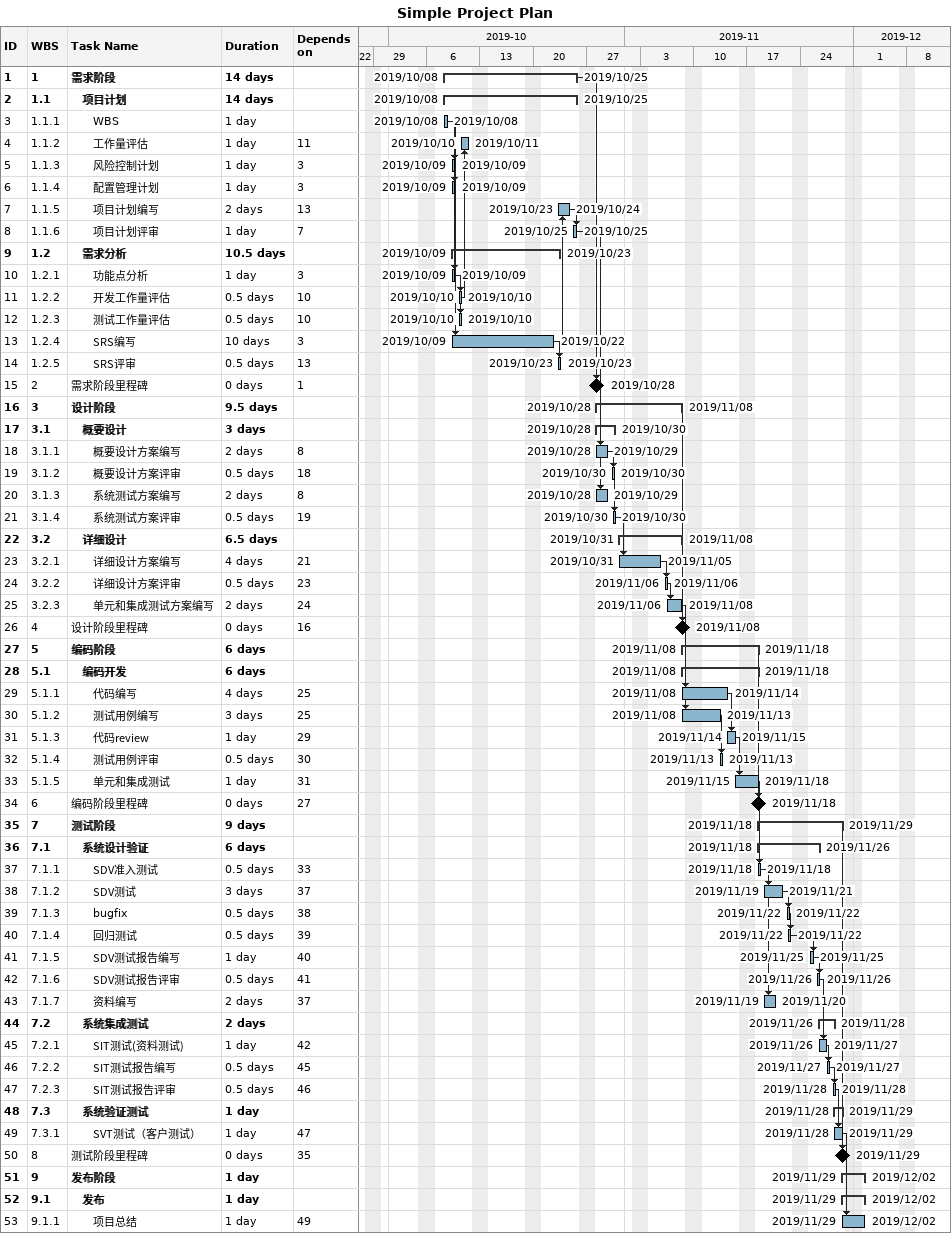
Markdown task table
Simple Project Plan

| ID | WBS | Task | Duration | Start | Finish | Predecessors |
|---|---|---|---|---|---|---|
| 1 | 1 | **需求阶段** | 14d | 2019-10-08 | 2019-10-25 |  |
| 2 | 1.1 | **项目计划** | 14d | 2019-10-08 | 2019-10-25 |  |
| 3 | 1.1.1 | WBS | 1d | 2019-10-08 | 2019-10-08 |  |
| 4 | 1.1.2 | 工作量评估 | 1d | 2019-10-10 | 2019-10-11 | 11 |
| 5 | 1.1.3 | 风险控制计划 | 1d | 2019-10-09 | 2019-10-09 | 3 |
| 6 | 1.1.4 | 配置管理计划 | 1d | 2019-10-09 | 2019-10-09 | 3 |
| 7 | 1.1.5 | 项目计划编写 | 2d | 2019-10-23 | 2019-10-24 | 13 |
| 8 | 1.1.6 | 项目计划评审 | 1d | 2019-10-25 | 2019-10-25 | 7 |
| 9 | 1.2 | **需求分析** | 10.5d | 2019-10-09 | 2019-10-23 |  |
| 10 | 1.2.1 | 功能点分析 | 1d | 2019-10-09 | 2019-10-09 | 3 |
| 11 | 1.2.2 | 开发工作量评估 | 0.5d | 2019-10-10 | 2019-10-10 | 10 |
| 12 | 1.2.3 | 测试工作量评估 | 0.5d | 2019-10-10 | 2019-10-10 | 10 |
| 13 | 1.2.4 | SRS编写 | 10d | 2019-10-09 | 2019-10-22 | 3 |
| 14 | 1.2.5 | SRS评审 | 0.5d | 2019-10-23 | 2019-10-23 | 13 |
| 15 | 2 | 需求阶段里程碑 | 0d | 2019-10-28 | 2019-10-28 | 1 |
| 16 | 3 | **设计阶段** | 9.5d | 2019-10-28 | 2019-11-08 |  |
| 17 | 3.1 | **概要设计** | 3d | 2019-10-28 | 2019-10-30 |  |
| 18 | 3.1.1 | 概要设计方案编写 | 2d | 2019-10-28 | 2019-10-29 | 8 |
| 19 | 3.1.2 | 概要设计方案评审 | 0.5d | 2019-10-30 | 2019-10-30 | 18 |
| 20 | 3.1.3 | 系统测试方案编写 | 2d | 2019-10-28 | 2019-10-29 | 8 |
| 21 | 3.1.4 | 系统测试方案评审 | 0.5d | 2019-10-30 | 2019-10-30 | 19 |
| 22 | 3.2 | **详细设计** | 6.5d | 2019-10-31 | 2019-11-08 |  |
| 23 | 3.2.1 | 详细设计方案编写 | 4d | 2019-10-31 | 2019-11-05 | 21 |
| 24 | 3.2.2 | 详细设计方案评审 | 0.5d | 2019-11-06 | 2019-11-06 | 23 |
| 25 | 3.2.3 | 单元和集成测试方案编写 | 2d | 2019-11-06 | 2019-11-08 | 24 |
| 26 | 4 | 设计阶段里程碑 | 0d | 2019-11-08 | 2019-11-08 | 16 |
| 27 | 5 | **编码阶段** | 6d | 2019-11-08 | 2019-11-18 |  |
| 28 | 5.1 | **编码开发** | 6d | 2019-11-08 | 2019-11-18 |  |
| 29 | 5.1.1 | 代码编写 | 4d | 2019-11-08 | 2019-11-14 | 25 |
| 30 | 5.1.2 | 测试用例编写 | 3d | 2019-11-08 | 2019-11-13 | 25 |
| 31 | 5.1.3 | 代码review | 1d | 2019-11-14 | 2019-11-15 | 29 |
| 32 | 5.1.4 | 测试用例评审 | 0.5d | 2019-11-13 | 2019-11-13 | 30 |
| 33 | 5.1.5 | 单元和集成测试 | 1d | 2019-11-15 | 2019-11-18 | 31 |
| 34 | 6 | 编码阶段里程碑 | 0d | 2019-11-18 | 2019-11-18 | 27 |
| 35 | 7 | **测试阶段** | 9d | 2019-11-18 | 2019-11-29 |  |
| 36 | 7.1 | **系统设计验证** | 6d | 2019-11-18 | 2019-11-26 |  |
| 37 | 7.1.1 | SDV准入测试 | 0.5d | 2019-11-18 | 2019-11-18 | 33 |
| 38 | 7.1.2 | SDV测试 | 3d | 2019-11-19 | 2019-11-21 | 37 |
| 39 | 7.1.3 | bugfix | 0.5d | 2019-11-22 | 2019-11-22 | 38 |
| 40 | 7.1.4 | 回归测试 | 0.5d | 2019-11-22 | 2019-11-22 | 39 |
| 41 | 7.1.5 | SDV测试报告编写 | 1d | 2019-11-25 | 2019-11-25 | 40 |
| 42 | 7.1.6 | SDV测试报告评审 | 0.5d | 2019-11-26 | 2019-11-26 | 41 |
| 43 | 7.1.7 | 资料编写 | 2d | 2019-11-19 | 2019-11-20 | 37 |
| 44 | 7.2 | **系统集成测试** | 2d | 2019-11-26 | 2019-11-28 |  |
| 45 | 7.2.1 | SIT测试(资料测试) | 1d | 2019-11-26 | 2019-11-27 | 42 |
| 46 | 7.2.2 | SIT测试报告编写 | 0.5d | 2019-11-27 | 2019-11-27 | 45 |
| 47 | 7.2.3 | SIT测试报告评审 | 0.5d | 2019-11-28 | 2019-11-28 | 46 |
| 48 | 7.3 | **系统验证测试** | 1d | 2019-11-28 | 2019-11-29 |  |
| 49 | 7.3.1 | SVT测试（客户测试） | 1d | 2019-11-28 | 2019-11-29 | 47 |
| 50 | 8 | 测试阶段里程碑 | 0d | 2019-11-29 | 2019-11-29 | 35 |
| 51 | 9 | **发布阶段** | 1d | 2019-11-29 | 2019-12-02 |  |
| 52 | 9.1 | **发布** | 1d | 2019-11-29 | 2019-12-02 |  |
| 53 | 9.1.1 | 项目总结 | 1d | 2019-11-29 | 2019-12-02 | 49 |
